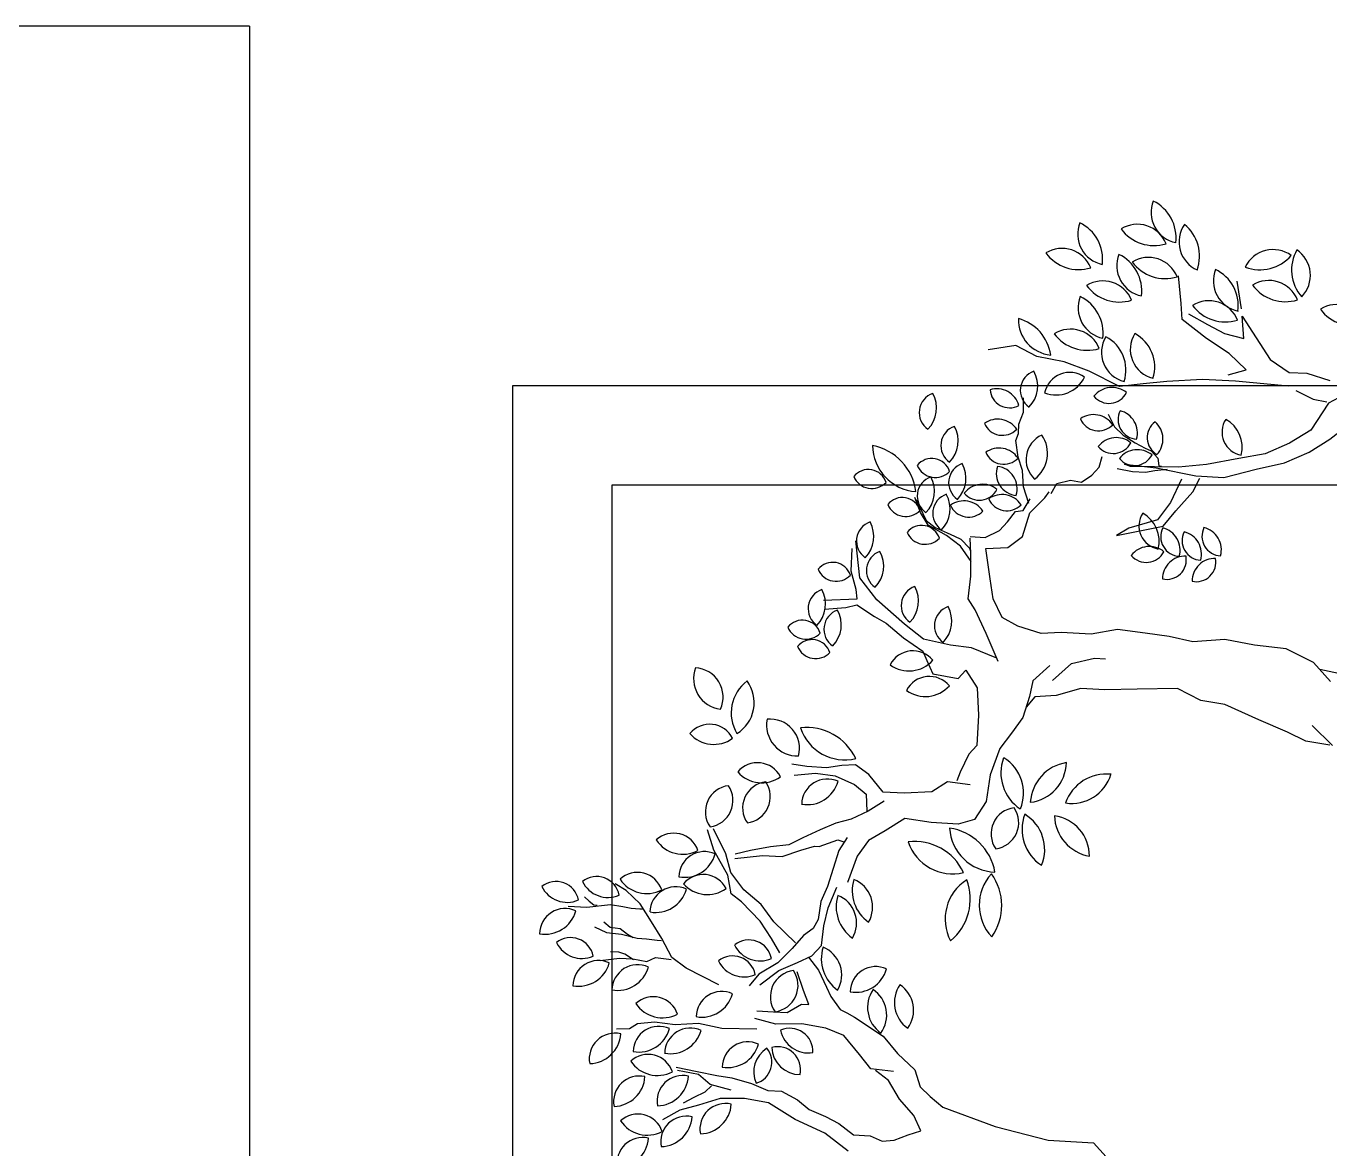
# Model space of a CAD drawing. Header units: millimetres. Extents: x 2919 to 27402, y 1359 to 40342.
# Drawn here: x 14033.5 to 14295.8, y 9903.7 to 10129.7 of the extents above; entities that cross this region are included whole.
import ezdxf

# ---------------------------------------------------------------- set-up
doc = ezdxf.new("R2010")
doc.units = ezdxf.units.MM
doc.layers.add('FF-FURN', color=51, linetype='Continuous')
doc.layers.add('FF-Plants', color=86, linetype='Continuous')

# ---------------------------------------------------------------- blocks, each defined once
blk = doc.blocks.new('YLD.Studio-0176')
at = {"layer": 'FF-Plants', "color": 36, "linetype": 'Continuous'}
for p, q in [((336111.2, -65035.1), (336111.2, -65071.3)), ((336111.2, -65071.3), (336118.4, -65117.1)), ((336122.6, -65075.1), (336116.1, -65084.9)), ((336130.7, -65065.4), (336122.6, -65075.1)), ((336008.5, -65102.8), (336015, -65140.3)), ((336073.7, -65088.2), (336063.9, -65112.6)), ((336116.1, -65084.9), (336116.1, -65091.4)), ((336026.4, -65138.7), (336026.4, -65122.4)), ((336063.9, -65112.6), (336062.3, -65142)), ((336072, -65138.7), (336073.7, -65119.1)), ((336073.7, -65119.1), (336083.5, -65106.1)), ((336118.4, -65117.1), (336116, -65141.2)), ((336147.3, -65146), (336159.4, -65124.3)), ((335878.7, -65167.3), (335876.2, -65142)), ((336013.3, -65168), (336023.1, -65150.1)), ((336015, -65140.3), (336015, -65166.4)), ((336023.1, -65150.1), (336026.4, -65138.7)), ((336062.3, -65142), (336055.8, -65172.9)), ((336055.8, -65164.8), (336062.3, -65153.4)), ((336062.3, -65153.4), (336072, -65138.7)), ((336116, -65141.2), (336113.6, -65158.1)), ((336123.2, -65174.9), (336147.3, -65146)), ((335888.9, -65182.5), (335878.7, -65167.3)), ((336015, -65166.4), (336011.7, -65194.1)), ((336055.8, -65172.9), (336055.8, -65190.8)), ((336089.5, -65199), (336123.2, -65174.9)), ((336113.6, -65158.1), (336113.6, -65174.9)), ((336113.6, -65174.9), (336113.6, -65179.8)), ((335893.9, -65215.4), (335888.9, -65182.5)), ((336011.7, -65194.1), (336019.9, -65210.4)), ((336055.8, -65190.8), (336054.1, -65212)), ((336058.1, -65220.8), (336089.5, -65199)), ((335891.4, -65255.9), (335893.9, -65215.4)), ((336019.9, -65210.4), (336018.2, -65236.5)), ((336021.9, -65242.4), (336058.1, -65220.8)), ((336054.1, -65212), (336054.1, -65220.2)), ((335725.5, -65274.2), (335704.7, -65241.6)), ((335896.5, -65301.5), (335891.4, -65255.9)), ((336002.6, -65271.4), (336021.9, -65242.4)), ((336018.2, -65236.5), (336018.2, -65241.4)), ((335737.4, -65309.8), (335725.5, -65274.2)), ((335740.3, -65280.2), (335752.2, -65300.9)), ((335796.7, -65306.8), (335802.6, -65265.3)), ((335808.5, -65262.3), (335802.6, -65303.9)), ((335973.6, -65336.5), (336002.6, -65271.4)), ((335752.2, -65300.9), (335764.1, -65321.6)), ((335778.9, -65330.5), (335796.7, -65306.8)), ((335802.6, -65303.9), (335796.7, -65342.4)), ((335888.9, -65347.1), (335896.5, -65301.5)), ((336235.6, -65312.8), (336274.2, -65297.9)), ((335752.2, -65351.3), (335737.4, -65309.8)), ((335764.1, -65321.6), (335775.9, -65333.5)), ((335770, -65372), (335778.9, -65330.5)), ((336188.2, -65342.4), (336235.6, -65312.8)), ((336229.7, -65336.5), (336277.1, -65309.8)), ((335755.1, -65398.7), (335752.2, -65351.3)), ((335796.7, -65342.4), (335793.7, -65372)), ((335891.4, -65415.4), (335888.9, -65347.1)), ((336137.8, -65372), (336152.6, -65351.3)), ((336152.6, -65351.3), (336188.2, -65342.4)), ((336161.5, -65375), (336194.1, -65348.3)), ((336194.1, -65348.3), (336229.7, -65336.5)), ((336221.3, -65354.3), (336230.2, -65407.7)), ((336239.1, -65384), (336230.2, -65354.3)), ((335793.7, -65372), (335784.8, -65410.6)), ((336102.2, -65410.6), (336137.8, -65372)), ((336134.8, -65410.6), (336161.5, -65375)), ((336248, -65422.5), (336239.1, -65384)), ((335749.2, -65446.1), (335755.1, -65398.7)), ((335998.9, -65413.6), (335975.2, -65395.8)), ((336230.2, -65407.7), (336230.2, -65446.2)), ((335784.8, -65410.6), (335773, -65443.2)), ((335903.4, -65452.1), (335912.3, -65410.6)), ((335927.2, -65413.5), (335927.2, -65446.1)), ((335978.1, -65416.6), (336007.8, -65452.1)), ((336022.6, -65449.2), (335998.9, -65413.6)), ((336042.8, -65452.1), (336069.5, -65434.3)), ((336069.5, -65434.3), (336102.2, -65410.6)), ((336102.2, -65437.2), (336134.8, -65410.6)), ((336254, -65458.1), (336248, -65422.5)), ((335719.6, -65499.5), (335749.2, -65446.1)), ((335773, -65443.2), (335773, -65469.9)), ((335906.4, -65502.5), (335903.4, -65452.1)), ((335927.2, -65446.1), (335927.2, -65472.8)), ((336007.8, -65452.1), (336025.6, -65487.7)), ((336052.3, -65475.8), (336022.6, -65449.2)), ((336063.6, -65481.7), (336102.2, -65437.2)), ((336230.2, -65446.2), (336245.1, -65481.8)), ((336268.8, -65484.7), (336254, -65458.1)), ((336390.4, -65461), (336396.3, -65502.5)), ((336408.2, -65484.7), (336411.2, -65455.1)), ((335773, -65469.9), (335758.1, -65502.5)), ((335927.2, -65472.8), (335945, -65499.5)), ((336079, -65496.6), (336052.3, -65475.8)), ((336245.1, -65481.8), (336254, -65508.4)), ((336286.6, -65517.3), (336268.8, -65484.7)), ((336408.2, -65523.3), (336408.2, -65484.7)), ((335695.8, -65558.8), (335719.6, -65499.5)), ((335758.1, -65502.5), (335740.3, -65526.2)), ((335900.5, -65549.9), (335906.4, -65502.5)), ((335945, -65499.5), (335945, -65514.3)), ((335945, -65514.3), (335971.7, -65502.5)), ((335971.7, -65502.5), (336007.2, -65487.6)), ((336036.9, -65508.4), (336013.2, -65529.1)), ((336025.6, -65487.7), (336040.4, -65514.4)), ((336093.8, -65514.4), (336079, -65496.6)), ((336254, -65508.4), (336254, -65517.3)), ((336396.3, -65502.5), (336393.4, -65541.1)), ((336716.6, -65502.5), (336722.6, -65544)), ((336734.4, -65499.6), (336740.4, -65564.8)), ((335740.3, -65526.2), (335728.5, -65558.8)), ((336013.2, -65529.1), (335980.6, -65546.9)), ((336040.4, -65514.4), (336061.2, -65532.2)), ((336061.2, -65532.2), (336099.7, -65535.1)), ((336111.6, -65523.3), (336093.8, -65514.4)), ((336099.7, -65535.1), (336135.3, -65541.1)), ((336147.2, -65526.2), (336111.6, -65523.3)), ((336176.8, -65538.1), (336147.2, -65526.2)), ((336254, -65517.3), (336268.8, -65552.9)), ((336301.4, -65547), (336286.6, -65517.3)), ((336414.1, -65552.9), (336408.2, -65523.3)), ((335663.2, -65606.2), (335695.8, -65558.8)), ((335728.5, -65558.8), (335716.6, -65585.5)), ((335888.6, -65585.5), (335900.5, -65549.9)), ((335962.8, -65555.8), (335938.4, -65575.9)), ((335980.6, -65546.9), (335962.8, -65555.8)), ((336135.3, -65541.1), (336176.8, -65555.9)), ((336212.5, -65547), (336176.8, -65538.1)), ((336248, -65555.9), (336212.5, -65547)), ((336274.7, -65570.7), (336248, -65555.9)), ((336268.8, -65552.9), (336265.8, -65564.8)), ((336310.3, -65576.6), (336301.4, -65547)), ((336393.4, -65541.1), (336378.5, -65579.6)), ((336417.1, -65579.6), (336414.1, -65552.9)), ((336722.6, -65544), (336728.5, -65564.8)), ((336740.4, -65564.8), (336758.2, -65561.8)), ((336758.2, -65561.8), (336793.7, -65550)), ((336781.9, -65567.7), (336853.1, -65555.9)), ((336793.7, -65550), (336838.2, -65550)), ((335716.6, -65585.5), (335695.8, -65615.1)), ((335853, -65618.1), (335888.6, -65585.5)), ((335938.4, -65575.9), (335932.7, -65589.2)), ((336239.3, -65592.2), (336187, -65576.5)), ((336328.1, -65609.2), (336310.3, -65576.6)), ((336378.5, -65579.6), (336360.7, -65603.3)), ((336399.3, -65606.3), (336417.1, -65579.6)), ((336728.5, -65564.8), (336707.7, -65600.4)), ((336740.4, -65603.3), (336781.9, -65567.7)), ((335925, -65604.4), (335891.6, -65662.5)), ((335932.7, -65589.2), (335925, -65604.4)), ((336270.6, -65613.1), (336239.3, -65592.2)), ((336291.5, -65644.4), (336270.6, -65613.1)), ((336360.7, -65603.3), (336328.1, -65606.3)), ((336348.9, -65638.9), (336328.1, -65609.2)), ((336366.7, -65635.9), (336399.3, -65606.3)), ((336707.7, -65600.4), (336695.9, -65624.1)), ((336695.9, -65659.6), (336740.4, -65603.3)), ((335695.8, -65615.1), (335695.8, -65647.7)), ((335826.3, -65641.8), (335853, -65618.1)), ((336366.7, -65677.4), (336366.7, -65635.9)), ((336695.9, -65624.1), (336669.2, -65659.6)), ((335695.8, -65647.7), (335686.9, -65671.4)), ((335805.6, -65677.4), (335823.4, -65650.7)), ((335823.4, -65686.2), (335826.3, -65641.8)), ((335891.6, -65662.5), (335859, -65692.2)), ((336317.6, -65681), (336291.5, -65644.4)), ((336669.2, -65659.6), (336645.5, -65698.2)), ((336669.2, -65698.2), (336695.9, -65659.6)), ((335686.9, -65671.4), (335689.9, -65695.1)), ((335770, -65701.1), (335805.6, -65677.4)), ((336312.4, -65733.2), (336317.6, -65681)), ((336372.6, -65730.8), (336366.7, -65677.4)), ((336891.3, -65695), (336915.3, -65679)), ((336940.2, -65669.4), (336900.2, -65691.2)), ((336915.3, -65679), (336944.2, -65666.2)), ((335689.9, -65695.1), (335701.8, -65721.8)), ((335740.3, -65730.7), (335770, -65701.1)), ((335859, -65692.2), (335829.3, -65727.7)), ((336627.7, -65707.1), (336602.5, -65720.4)), ((336645.5, -65698.2), (336627.7, -65707.1)), ((336660.3, -65751.5), (336669.2, -65698.2)), ((336873.6, -65731.9), (336891.3, -65695)), ((336887.5, -65709.4), (336878.4, -65733.1)), ((336900.2, -65691.2), (336887.5, -65709.4)), ((335701.8, -65721.8), (335710.7, -65745.5)), ((335710.7, -65745.5), (335740.3, -65730.7)), ((335796.7, -65739.6), (335778.9, -65760.4)), ((335829.3, -65727.7), (335796.7, -65739.6)), ((336312.4, -65785.4), (336312.4, -65733.2)), ((336393.4, -65760.4), (336372.6, -65730.8)), ((336602.5, -65720.4), (336596, -65770)), ((336854.4, -65760.8), (336873.6, -65731.9)), ((336878.4, -65733.1), (336872.9, -65747.6)), ((335778.9, -65760.4), (335759.6, -65786.1)), ((336390.4, -65804.9), (336393.4, -65760.4)), ((336657.3, -65793), (336660.3, -65751.5)), ((336825.5, -65783.2), (336854.4, -65760.8)), ((336867.5, -65760.3), (336851.1, -65778.5)), ((336872.9, -65747.6), (336867.5, -65760.3)), ((335759.6, -65786.1), (335727.1, -65889.9)), ((336322.8, -65816.8), (336312.4, -65785.4)), ((336414.1, -65784.1), (336396.3, -65778.2)), ((336449.7, -65799), (336414.1, -65784.1)), ((336612.8, -65784.1), (336580.2, -65807.9)), ((336596, -65770), (336612.8, -65784.1)), ((336731.5, -65796), (336752.2, -65781.2)), ((336752.2, -65781.2), (336796.7, -65784.1)), ((336796.7, -65784.1), (336841.2, -65781.2)), ((336841.2, -65781.2), (336870.9, -65778.2)), ((336851.1, -65778.5), (336845.6, -65780.3)), ((336873.8, -65778.2), (336873.8, -65807.9)), ((336359.4, -65837.7), (336322.8, -65816.8)), ((336467.5, -65813.8), (336449.7, -65799)), ((336526.8, -65813.8), (336467.5, -65813.8)), ((336580.2, -65807.9), (336526.8, -65813.8)), ((336639.5, -65843.4), (336657.3, -65793)), ((336687, -65819.7), (336731.5, -65796)), ((336793.9, -65822), (336852.4, -65810.3)), ((336852.4, -65810.3), (336856.3, -65853.1)), ((336873.8, -65807.9), (336888.7, -65834.5)), ((337250.8, -65846.8), (337239.3, -65793.3)), ((336411.7, -65842.9), (336359.4, -65837.7)), ((336633.6, -65846.4), (336687, -65819.7)), ((336719.9, -65849.2), (336755, -65829.8)), ((336755, -65829.8), (336793.9, -65822)), ((336888.7, -65834.5), (336906.5, -65849.4)), ((336464, -65858.6), (336411.7, -65842.9)), ((336495.3, -65879.5), (336464, -65858.6)), ((336704.3, -65880.4), (336719.9, -65849.2)), ((336856.3, -65853.1), (336879.6, -65880.4)), ((336906.5, -65849.4), (336927.2, -65864.2)), ((336927.2, -65864.2), (336930.2, -65879)), ((337008, -65873), (337033.9, -65863.1)), ((337033.9, -65863.1), (337065.8, -65857.1)), ((337065.8, -65857.1), (337079.8, -65861.1)), ((337079.8, -65861.1), (337097.7, -65861.1)), ((337097.7, -65861.1), (337121.7, -65869.1)), ((337121.7, -65869.1), (337149.6, -65867.1)), ((337231.7, -65888.8), (337250.8, -65846.8)), ((335727.1, -65889.9), (335706.2, -65994.4)), ((336526.7, -65900.4), (336495.3, -65879.5)), ((336692.7, -65927.1), (336704.3, -65880.4)), ((336879.6, -65880.4), (336926.4, -65892.1)), ((336926.4, -65892.1), (336957.5, -65919.3)), ((336930.2, -65879), (336953.9, -65890.8)), ((336944.2, -65889), (336976.1, -65877)), ((336976.1, -65877), (337008, -65873)), ((337224, -65942.4), (337231.7, -65888.8)), ((336568.5, -65910.8), (336526.7, -65900.4)), ((336568.5, -65921.3), (336547.6, -65905.6)), ((336599.8, -65916), (336568.5, -65910.8)), ((336631.2, -65947.4), (336599.8, -65916)), ((336573.7, -65963), (336568.5, -65921.3)), ((336696.6, -65966), (336692.7, -65927.1)), ((336957.5, -65919.3), (336969.2, -65927.1)), ((336966.7, -65931.6), (336986.5, -65941.5)), ((336986.5, -65941.5), (336994.7, -65967.8)), ((337208.7, -65992.1), (337224, -65942.4)), ((336589.4, -66010), (336573.7, -65963)), ((336602, -65954.3), (336637.1, -65989.4)), ((336696.6, -66024.4), (336696.6, -65966)), ((336994.7, -65967.8), (336991.4, -65989.2)), ((335706.2, -65994.4), (335706.2, -66083.2)), ((336637.1, -65989.4), (336650.2, -66033.3)), ((336991.4, -65989.2), (337006.2, -66008.9)), ((337181.9, -66053.2), (337208.7, -65992.1)), ((336589.4, -66057), (336589.4, -66010)), ((337006.2, -66008.9), (337022.7, -66022.1)), ((336650.2, -66033.3), (336650.2, -66055.2)), ((336708.2, -66075), (336696.6, -66024.4)), ((337022.7, -66022.1), (337044.1, -66027)), ((337127.3, -66033.7), (337103, -66047.4)), ((336594.6, -66119.7), (336589.4, -66057)), ((336906.9, -66086.7), (336891.3, -66063.4)), ((336891.3, -66063.4), (336914.7, -66152.9)), ((337022.1, -66057.4), (337018.1, -66087.3)), ((337027.7, -66082.8), (337031.5, -66071.1)), ((337031.5, -66071.1), (337027.7, -66133.4)), ((337087.8, -66065.6), (337074.1, -66089.9)), ((337103, -66047.4), (337087.8, -66065.6)), ((337189.6, -66099.1), (337181.9, -66053.2)), ((335706.2, -66083.2), (335654, -66135.4)), ((336704.3, -66129.5), (336708.2, -66075)), ((336926.4, -66141.2), (336906.9, -66086.7)), ((337018.1, -66087.3), (337018.1, -66113.1)), ((337031.5, -66176.3), (337027.7, -66082.8)), ((337074.1, -66089.9), (337065, -66109.7)), ((336599.8, -66198.1), (336594.6, -66119.7)), ((337018.1, -66113.1), (337022.1, -66131)), ((337060.4, -66121.8), (337046.7, -66135.5)), ((337065, -66109.7), (337060.4, -66121.8)), ((337197.2, -66144.9), (337189.6, -66099.1)), ((336700.5, -66176.3), (336704.3, -66129.5)), ((336961.4, -66164.6), (336926.4, -66141.2)), ((337027.7, -66133.4), (337016, -66211.3)), ((337022.1, -66131), (337026.1, -66154.9)), ((337046.7, -66135.5), (337031.5, -66138.5)), ((337031.5, -66138.5), (337031.5, -66143.1)), ((337204.9, -66213.8), (337197.2, -66144.9)), ((336914.7, -66152.9), (336945.9, -66176.3)), ((337008.2, -66184), (336961.4, -66164.6)), ((337285.2, -66217.6), (337319.6, -66167.9)), ((337319.6, -66167.9), (337350.2, -66164.1)), ((337350.2, -66164.1), (337403.8, -66156.4)), ((336578.9, -66245.1), (336599.8, -66198.1)), ((336692.7, -66223), (336700.5, -66176.3)), ((336945.9, -66176.3), (336984.8, -66207.4)), ((337039.3, -66230.8), (337031.5, -66176.3)), ((337331.1, -66179.4), (337312, -66217.6)), ((336700.5, -66285.3), (336692.7, -66223)), ((336984.8, -66207.4), (337012.1, -66219.1)), ((337016, -66211.3), (337016, -66265.8)), ((337204.9, -66278.7), (337204.9, -66213.8)), ((337258.4, -66263.4), (337285.2, -66217.6)), ((337312, -66217.6), (337296.7, -66252)), ((336573.7, -66292.1), (336578.9, -66245.1)), ((337054.9, -66293.1), (337039.3, -66230.8)), ((337016, -66265.8), (337035.4, -66328.1)), ((337216.4, -66263.4), (337227.8, -66297.8)), ((337227.8, -66297.8), (337258.4, -66263.4)), ((337296.7, -66252), (337289, -66290.2)), ((337346.4, -66282.6), (337399.9, -66271.1)), ((336547.6, -66360), (336573.7, -66292.1)), ((336692.7, -66343.7), (336700.5, -66285.3)), ((337066.6, -66343.7), (337054.9, -66293.1)), ((337201.1, -66381.9), (337204.9, -66278.7)), ((337332.3, -66284.4), (337250.8, -66343.7)), ((337289, -66290.2), (337332.3, -66284.4)), ((336688.8, -66406), (336692.7, -66343.7)), ((337035.4, -66328.1), (337051, -66382.6)), ((337090, -66390.4), (337066.6, -66343.7)), ((337250.8, -66343.7), (337227.8, -66381.9)), ((336526.7, -66417.4), (336547.6, -66360)), ((337051, -66382.6), (337074.4, -66429.3)), ((337117.4, -66430.5), (337090, -66390.4)), ((337193.4, -66397.2), (337178.1, -66431.6)), ((337227.8, -66381.9), (337227.8, -66416.3)), ((336511, -66454), (336526.7, -66417.4)), ((336665.4, -66460.5), (336688.8, -66406)), ((337227.8, -66416.3), (337216.4, -66462.2)), ((337074.4, -66429.3), (337101.7, -66468.2)), ((337171.9, -66461.7), (337117.4, -66430.5)), ((337178.1, -66431.6), (337174.3, -66458.4)), ((336505.8, -66501), (336511, -66454)), ((336505.8, -66506.2), (336542.3, -66464.4)), ((336630.3, -66495.5), (336665.4, -66460.5)), ((336638.1, -66561.7), (336652, -66473.8)), ((337101.7, -66468.2), (337128.9, -66499.4)), ((337183.6, -66481.1), (337171.9, -66461.7))]:
    blk.add_line(p, q, dxfattribs=at)
at = {"layer": 'FF-Plants', "color": 60}
for centre, major_axis, start_param, end_param in [((336115.9, -64989.6), (0, 62.2), 1.446741, 2.925632), ((336055.9, -65031.9), (0, 50.1), 4.336874, 6.318684), ((336173.3, -65029.6), (0, 55.2), 0.505238, 2.037386), ((336113, -65011), (0, 44.8), 3.391439, 5.434368), ((336065.5, -65064.3), (0, 55.2), 0.505238, 2.037386), ((336005.1, -65045.6), (0, 44.8), 3.39144, 5.434368), ((336018.1, -65060.3), (0, 62.2), 1.446741, 2.925633), ((335958.2, -65102.7), (0, 50.1), 4.336874, 6.318684), ((336187.3, -65108.2), (0, 55.2), 0.505238, 2.037386), ((336126.9, -65089.5), (0, 44.8), 3.391441, 5.434369), ((335818.4, -65142.3), (0, 50.1), 4.54223, 6.524039), ((335868.4, -65088.6), (0, 62.2), 1.652095, 3.130987), ((336014.2, -65136.8), (0, 62.2), 1.446741, 2.925633), ((335954.2, -65179.2), (0, 50.1), 4.336874, 6.318684), ((335618.3, -65207.6), (0, 50.1), 4.542229, 6.524039), ((335737.6, -65194.2), (0, 50.1), 4.54223, 6.524039), ((335787.6, -65140.5), (0, 62.2), 1.652097, 3.130988), ((336205.9, -65183), (0, 62.2), 0.636535, 2.115426), ((336133.9, -65168.8), (0, 50.1), 3.526668, 5.508477), ((335668.4, -65153.9), (0, 62.2), 1.652095, 3.130987), ((335735.4, -65209.8), (0, 62.2), 0.637675, 2.116566), ((335663.4, -65195.6), (0, 50.1), 3.527807, 5.509617), ((335852.7, -65223.2), (0, 62.2), 0.637674, 2.116566), ((335780.7, -65209.1), (0, 50.1), 3.527808, 5.509617), ((335896.4, -65184.7), (0, 62.2), 1.446739, 2.925631), ((335836.5, -65227), (0, 50.1), 4.336874, 6.318684), ((335965.6, -65227), (0, 62.2), 0.637675, 2.116566), ((335893.6, -65212.9), (0, 50.1), 3.527807, 5.509617), ((336170, -65202.6), (0, 62.2), 1.446741, 2.925633), ((336110.1, -65244.9), (0, 50.1), 4.336874, 6.318684), ((336286.3, -65249.4), (0, 62.2), 0.636534, 2.115425), ((336214.3, -65235.2), (0, 50.1), 3.526669, 5.508478), ((335743.3, -65278.8), (0, 50.1), 4.542229, 6.524039), ((335793.4, -65225), (0, 62.2), 1.652097, 3.130988), ((335664.5, -65290.3), (0, 50.1), 4.542229, 6.524039), ((335714.5, -65236.6), (0, 62.2), 1.652095, 3.130987), ((335896.4, -65246.2), (0, 62.2), 1.446739, 2.925631), ((335836.5, -65288.6), (0, 50.1), 4.336874, 6.318684), ((336210.3, -65301.5), (0, 62.2), 0.774626, 2.253517), ((336137, -65297.3), (0, 50.1), 3.66476, 5.646569), ((336241.6, -65254.9), (0, 62.2), 1.446741, 2.925633), ((336181.7, -65297.3), (0, 50.1), 4.336873, 6.318683), ((336503.7, -65298), (0, 62.2), 0.774626, 2.253518), ((336430.4, -65293.8), (0, 50.1), 3.66476, 5.646569), ((336571.1, -65315.1), (0, 60.5), -0.293842, 1.490011), ((336531.8, -65257.4), (0, 56.9), 2.763705, 4.715649), ((335971, -65303.5), (0, 62.2), 1.446741, 2.925632), ((335911.1, -65345.9), (0, 50.1), 4.336874, 6.318684), ((336312.2, -65343.2), (0, 51.3), -1.398379, 0.661479), ((336331.6, -65292.8), (0, 51.9), 1.762496, 3.783787), ((335693.4, -65365.3), (0, 50.1), 4.54223, 6.52404), ((335743.4, -65311.6), (0, 62.2), 1.652097, 3.130988), ((336047, -65381.9), (0, 55.2), 0.505238, 2.037386), ((335986.7, -65363.2), (0, 44.8), 3.39144, 5.434368), ((335875.6, -65359.5), (0, 62.2), 1.446741, 2.925633), ((335815.7, -65401.9), (0, 50.1), 4.336875, 6.318684), ((336433.9, -65395.3), (0, 62.2), 0.774626, 2.253517), ((336360.6, -65391.1), (0, 50.1), 3.66476, 5.646569), ((336079.9, -65411.5), (0, 55.2), 0.505237, 2.037384), ((336019.6, -65392.9), (0, 44.8), 3.391441, 5.434369), ((336323.6, -65415.4), (0, 51.3), -1.398381, 0.661478), ((336343, -65365), (0, 51.9), 1.762496, 3.783787), ((335811, -65468.1), (0, 54.2), -0.956171, 0.478245), ((336488.3, -65462.3), (0, 60.5), -0.12972, 1.654133), ((336440, -65411.7), (0, 56.9), 2.927826, 4.879771), ((335826.2, -65405.5), (0, 42.7), 1.916941, 3.888321), ((335958.8, -65489.5), (0, 51.3), -1.398379, 0.661479), ((335862.7, -65501.5), (0, 55.2), 0.094037, 1.626185), ((335814.8, -65460.3), (0, 44.8), 2.98024, 5.023169), ((335978.3, -65439.2), (0, 51.9), 1.762497, 3.783787), ((335905.7, -65515.3), (0, 55.2), 0.253865, 1.786012), ((335851.9, -65482.2), (0, 44.8), 3.140067, 5.182996), ((336396.3, -65486.4), (0, 62.2), 1.446741, 2.925632), ((336336.3, -65528.8), (0, 50.1), 4.336874, 6.318684), ((336516.3, -65552.9), (0, 91), 0.376092, 1.864971), ((336378.6, -65486.4), (0, 105.8), 3.64, 4.884248), ((336039.9, -65608.4), (0, 75), -0.243049, 1.012209), ((336002.9, -65516.9), (0, 58.2), 2.666843, 4.385505), ((336142.7, -65631.7), (0, 75), -0.243048, 1.01221), ((336105.6, -65540.2), (0, 58.2), 2.666841, 4.385504), ((336175.3, -65661.3), (0, 75), -0.243049, 1.012209), ((336035.9, -65600.9), (0, 62.2), 1.446741, 2.925633), ((335976, -65643.3), (0, 50.1), 4.336875, 6.318684), ((336138.3, -65569.8), (0, 58.2), 2.666843, 4.385505), ((335949, -65689.6), (0, 61), -0.552382, 1.016157), ((335929.5, -65607.2), (0, 59.8), 2.570224, 4.176735), ((335961.2, -65741.4), (0, 61), -0.552382, 1.016156), ((335941.7, -65659), (0, 59.8), 2.570224, 4.176735), ((336305.8, -65775.1), (0, 91), 0.376092, 1.864971), ((336168.1, -65708.5), (0, 105.8), 3.64, 4.884248), ((336130.9, -65861.3), (0, 91), -0.948295, 0.540584), ((336161.9, -65711.6), (0, 105.8), 2.315613, 3.559862), ((336313.9, -65859.8), (0, 91), 0.111051, 1.599931), ((336198.5, -65759.5), (0, 105.8), 3.374959, 4.619208)]:
    blk.add_ellipse(centre, major_axis=major_axis, ratio=1, start_param=start_param, end_param=end_param, dxfattribs=at)
at = {"layer": 'FF-Plants', "color": 64}
for centre, major_axis, start_param, end_param in [((336509.1, -65409.4), (0, 77.8), -0.872982, 0.600691), ((336523.5, -65304.1), (0, 71.4), 2.184615, 3.82628), ((336694.7, -65467.3), (0, 38.4), 0.456668, 2.432457), ((336656.6, -65462.5), (0, 36.5), 3.510632, 5.661679), ((336657.9, -65488.4), (0, 38.4), 0.456669, 2.432457), ((336619.7, -65483.5), (0, 36.5), 3.510632, 5.66168), ((336718.1, -65509.9), (0, 39.5), -1.180577, 1.021104), ((336810.7, -65520), (0, 38.4), 0.456669, 2.432457), ((336772.5, -65515.2), (0, 36.5), 3.510632, 5.661679), ((336679.9, -65542.8), (0, 39.5), -1.180575, 1.021106), ((336723.3, -65444.9), (0, 59), 2.423199, 3.700511), ((336685.1, -65477.8), (0, 59), 2.423199, 3.700511), ((336855.1, -65596.8), (0, 39.5), -1.180579, 1.021102), ((336995.3, -65579.6), (0, 38.4), 0.456669, 2.432457), ((336957.1, -65574.8), (0, 36.5), 3.510632, 5.66168), ((336798.7, -65619.2), (0, 39.5), -1.180577, 1.021104), ((336860.3, -65531.7), (0, 59), 2.4232, 3.700512), ((336936.1, -65563.7), (0, 105.8), 3.326949, 4.571198), ((337046.6, -65669.4), (0, 91), 0.063041, 1.551921), ((336803.9, -65554.1), (0, 59), 2.423199, 3.700511), ((336667.6, -65670), (0, 62.2), 0.993482, 2.472374), ((336595.2, -65681.9), (0, 50.1), 3.883616, 5.865426), ((336944.4, -65648.7), (0, 38.4), 0.456669, 2.432457), ((336906.2, -65643.9), (0, 36.5), 3.510632, 5.661679), ((336734.1, -65690.8), (0, 39.5), -1.180577, 1.021104), ((336892.2, -65689.5), (0, 38.4), 0.456668, 2.432457), ((336854, -65684.6), (0, 36.5), 3.510632, 5.661679), ((336619.5, -65704.9), (0, 62.2), 0.993483, 2.472374), ((336547, -65716.8), (0, 50.1), 3.883616, 5.865426), ((336739.3, -65625.7), (0, 59), 2.4232, 3.700511), ((336949.3, -65710.3), (0, 39.5), -1.180575, 1.021105), ((336954.5, -65645.3), (0, 59), 2.4232, 3.700511), ((337023.6, -65702.2), (0, 38.4), 0.456669, 2.432457), ((336985.4, -65697.3), (0, 36.5), 3.510632, 5.661679), ((337112.2, -65705.2), (0, 39.5), -1.180579, 1.021102), ((337117.4, -65640.1), (0, 59), 2.423201, 3.700513), ((336917.2, -65742.4), (0, 39.5), -1.180579, 1.021102), ((337050.3, -65750.9), (0, 39.5), -1.180577, 1.021104), ((336698.5, -65757.7), (0, 39.5), -1.180579, 1.021102), ((336703.7, -65692.6), (0, 59), 2.4232, 3.700512), ((336922.4, -65677.3), (0, 59), 2.4232, 3.700512), ((336949.9, -65771.1), (0, 38.4), 0.456669, 2.432458), ((336897.9, -65764.5), (0, 44.8), 3.788538, 5.383774), ((336978.6, -65770.1), (0, 39.5), -1.180577, 1.021104), ((337055.5, -65685.8), (0, 59), 2.4232, 3.700511), ((336983.8, -65705), (0, 59), 2.423199, 3.700511), ((336966.3, -65844.8), (0, 38.4), 0.456669, 2.432457), ((336161.8, -65926.2), (0, 91), -0.683254, 0.805625), ((336152.5, -65773.6), (0, 105.8), 2.580655, 3.824903), ((336299.7, -65902), (0, 51.3), -1.398379, 0.661479), ((336319.2, -65851.6), (0, 51.9), 1.762497, 3.783788), ((336421.2, -65947.1), (0, 83.8), -0.303795, 1.045604), ((336375.5, -65829.7), (0, 80.1), 2.800352, 4.224642), ((336313.5, -65994.3), (0, 83.8), -0.303795, 1.045604), ((336267.9, -65876.9), (0, 80.1), 2.800352, 4.224643), ((336441.4, -65909.8), (0, 80.1), 1.746535, 3.170826), ((336361.9, -66007.6), (0, 83.8), -1.357611, -0.008212), ((336346.8, -66055.6), (0, 83.8), 0.09319, 1.442589), ((336259.2, -65964.9), (0, 80.1), 3.197336, 4.621627), ((336444.8, -66000.2), (0, 80.1), 1.476092, 2.900382), ((336342.1, -66073.2), (0, 83.8), 4.655131, 6.00453)]:
    blk.add_ellipse(centre, major_axis=major_axis, ratio=1, start_param=start_param, end_param=end_param, dxfattribs=at)
at = {"layer": 'FF-Plants', "color": 76}
for centre, major_axis, start_param, end_param in [((336984, -65790.3), (0, 38.4), 0.74982, 2.725609), ((336932.3, -65799), (0, 44.8), 4.081689, 5.676925), ((336914.3, -65838.2), (0, 44.8), 3.788539, 5.383775), ((337056.6, -65834), (0, 38.4), 0.456669, 2.432457), ((337004.6, -65827.4), (0, 44.8), 3.788538, 5.383774), ((337112.8, -65828.4), (0, 38.4), 0.456669, 2.432457), ((337060.8, -65821.8), (0, 44.8), 3.788539, 5.383775), ((337167.2, -65839.4), (0, 38.4), 0.137705, 2.113493), ((337119.9, -65816.8), (0, 44.8), 3.469573, 5.064809), ((337001.5, -65864.9), (0, 42.5), -0.286851, 1.541217), ((336969.5, -65820.7), (0, 44.2), 2.903471, 4.634081), ((337166.2, -65899.8), (0, 39.5), -1.180577, 1.021104), ((337305.3, -65918.2), (0, 69.3), 0.024306, 1.53542), ((337219.2, -65831.1), (0, 86.3), 3.338628, 4.504283), ((337032.6, -65931.5), (0, 52.6), -1.090992, 0.873919), ((337171.4, -65834.8), (0, 59), 2.423199, 3.700511), ((337040.8, -65856.4), (0, 63.7), 2.275552, 3.790558), ((337221, -65927), (0, 62.2), 1.259587, 2.738478), ((337154.2, -65957.5), (0, 50.1), 4.14972, 6.13153), ((337485.2, -65956.7), (0, 79.8), 0.691488, 1.926433), ((337384.9, -65929.8), (0, 60.3), 3.578846, 5.322258), ((337328.8, -65981.9), (0, 79.8), 0.691488, 1.926432), ((337228.4, -65955), (0, 60.3), 3.578847, 5.322259), ((337334, -66024.4), (0, 60.3), -0.320832, 1.42258), ((337279.6, -65935.9), (0, 79.8), 3.074994, 4.309939), ((337477.9, -66015.5), (0, 60.3), -0.320834, 1.422579), ((337423.5, -65927), (0, 79.8), 3.074994, 4.309939), ((337131.9, -66014.8), (0, 38.4), 0.45667, 2.432458), ((337079.8, -66008.2), (0, 44.8), 3.788537, 5.383774), ((337426.3, -66039.6), (0, 79.8), 0.691488, 1.926432), ((337325.9, -66012.7), (0, 60.3), 3.578847, 5.322259), ((337089.3, -66046.1), (0, 38.4), 0.749819, 2.725608), ((337037.5, -66054.8), (0, 44.8), 4.081689, 5.676925), ((337186.5, -66032.4), (0, 38.4), 0.74982, 2.725608), ((337134.8, -66041.1), (0, 44.8), 4.081688, 5.676925), ((337249.7, -66072.7), (0, 58.4), -0.496983, 1.380244), ((337210.8, -65990.5), (0, 73.5), 2.887061, 4.279385), ((337420.5, -66095.1), (0, 60.3), -0.320832, 1.422581), ((337366.1, -66006.6), (0, 79.8), 3.074994, 4.309938), ((337540.1, -66100.7), (0, 79.8), 0.691488, 1.926432), ((337439.8, -66073.8), (0, 60.3), 3.578847, 5.322259), ((337068, -66088.6), (0, 38.4), 0.74982, 2.725608), ((337016.2, -66097.3), (0, 44.8), 4.081689, 5.676925), ((337119.9, -66092.1), (0, 38.4), -0.405209, 1.57058), ((337091, -66048.3), (0, 44.8), 2.92666, 4.521896), ((337259, -66128.4), (0, 58.4), -0.496984, 1.380244), ((337476.9, -66125.9), (0, 79.8), 0.691488, 1.926432), ((337376.5, -66099.1), (0, 60.3), 3.578847, 5.322259), ((336880.6, -66122.1), (0, 38.4), 0.749819, 2.725608), ((336828.9, -66130.8), (0, 44.8), 4.081688, 5.676925), ((337220.1, -66046.2), (0, 73.5), 2.887061, 4.279385), ((337528, -66156.2), (0, 60.3), -0.320833, 1.42258), ((336915, -66151.5), (0, 45.7), -0.518366, 1.445546), ((336881.6, -66084.7), (0, 62.3), 2.948053, 4.262312), ((337087.6, -66150.8), (0, 38.4), -0.878371, 1.097417), ((337473.6, -66067.7), (0, 79.8), 3.074994, 4.309938), ((336896.1, -66187.7), (0, 38.4), -0.40521, 1.570579), ((337081.9, -66098.7), (0, 44.8), 2.453497, 4.048733), ((336849.7, -66163.5), (0, 38.4), 1.408367, 3.384155), ((336814.1, -66202), (0, 44.8), -1.54295, 0.052286), ((336867.2, -66143.9), (0, 44.8), 2.926659, 4.521895), ((337473.6, -66213.7), (0, 60.3), -0.543296, 1.200117), ((337440.1, -66115.4), (0, 79.8), 2.85253, 4.087475), ((336890.8, -66229.8), (0, 38.4), -0.405209, 1.57058), ((336861.9, -66186), (0, 44.8), 2.92666, 4.521896), ((337398.9, -66248.2), (0, 79.8), 0.691488, 1.926432), ((337298.5, -66221.3), (0, 60.3), 3.578847, 5.322259), ((336848.4, -66221.4), (0, 38.4), 1.408367, 3.384155), ((336812.8, -66260), (0, 44.8), -1.54295, 0.052286), ((337401.5, -66284.8), (0, 60.3), -0.320832, 1.422581), ((336901.3, -66268), (0, 38.4), -0.405209, 1.570579), ((336872.5, -66224.2), (0, 44.8), 2.926659, 4.521895), ((337347.1, -66196.2), (0, 79.8), 3.074994, 4.309939), ((337106.8, -66303.2), (0, 45.7), -0.518366, 1.445546), ((337073.4, -66236.4), (0, 62.3), 2.948054, 4.262313), ((337504.2, -66310.1), (0, 79.8), 1.255352, 2.490296), ((337405, -66341), (0, 60.3), 4.142711, 5.886124), ((337444.7, -66362.8), (0, 79.8), 0.691488, 1.926432), ((337344.4, -66335.9), (0, 60.3), 3.578847, 5.322259), ((337432.1, -66455.4), (0, 79.8), -0.458148, 0.776796), ((337415.6, -66352.8), (0, 60.3), 2.429211, 4.172624), ((337405.1, -66497.5), (0, 79.8), 0.691488, 1.926432), ((337304.8, -66470.6), (0, 60.3), 3.578847, 5.322259)]:
    blk.add_ellipse(centre, major_axis=major_axis, ratio=1, start_param=start_param, end_param=end_param, dxfattribs=at)
blk = doc.blocks.new('shdhj')
at = {"color": 6}
blk.add_lwpolyline([(81225.5, -80145.45), (81503.39, -80145.45), (81503.39, -80399.76), (81225.5, -80399.76)], close=True, dxfattribs=at)
at = {"layer": 'FF-FURN'}
blk.add_lwpolyline([(81205.5, -80125.45), (81523.39, -80125.45), (81523.39, -80419.76), (81205.5, -80419.76)], close=True, dxfattribs=at)
at = {"layer": 'FF-Plants', "xscale": 0.1031233812447799, "yscale": 0.1031233812447799, "zscale": 0.1031233812447799, "rotation": 86.86003727703608}
blk.add_blockref('YLD.Studio-0176', (72621.55, -114471.73), dxfattribs=at)
blk = doc.blocks.new('sfghdj')
at = {"color": 255}
for q in [(97930.97, -80053.17), (98050.97, -80462.74)]:
    blk.add_line((98050.97, -80053.17), q, dxfattribs=at)

msp = doc.modelspace()

# ---------------------------------------------------------------- block references
at = {"color": 6}
msp.add_blockref('shdhj', (-67074.07, 90182.82), dxfattribs=at)

# ---------------------------------------------------------------- next in the draw order: block references
msp.add_blockref('sfghdj', (-83972.5, 90182.82), dxfattribs=at)

doc.saveas('drawing.dxf')
